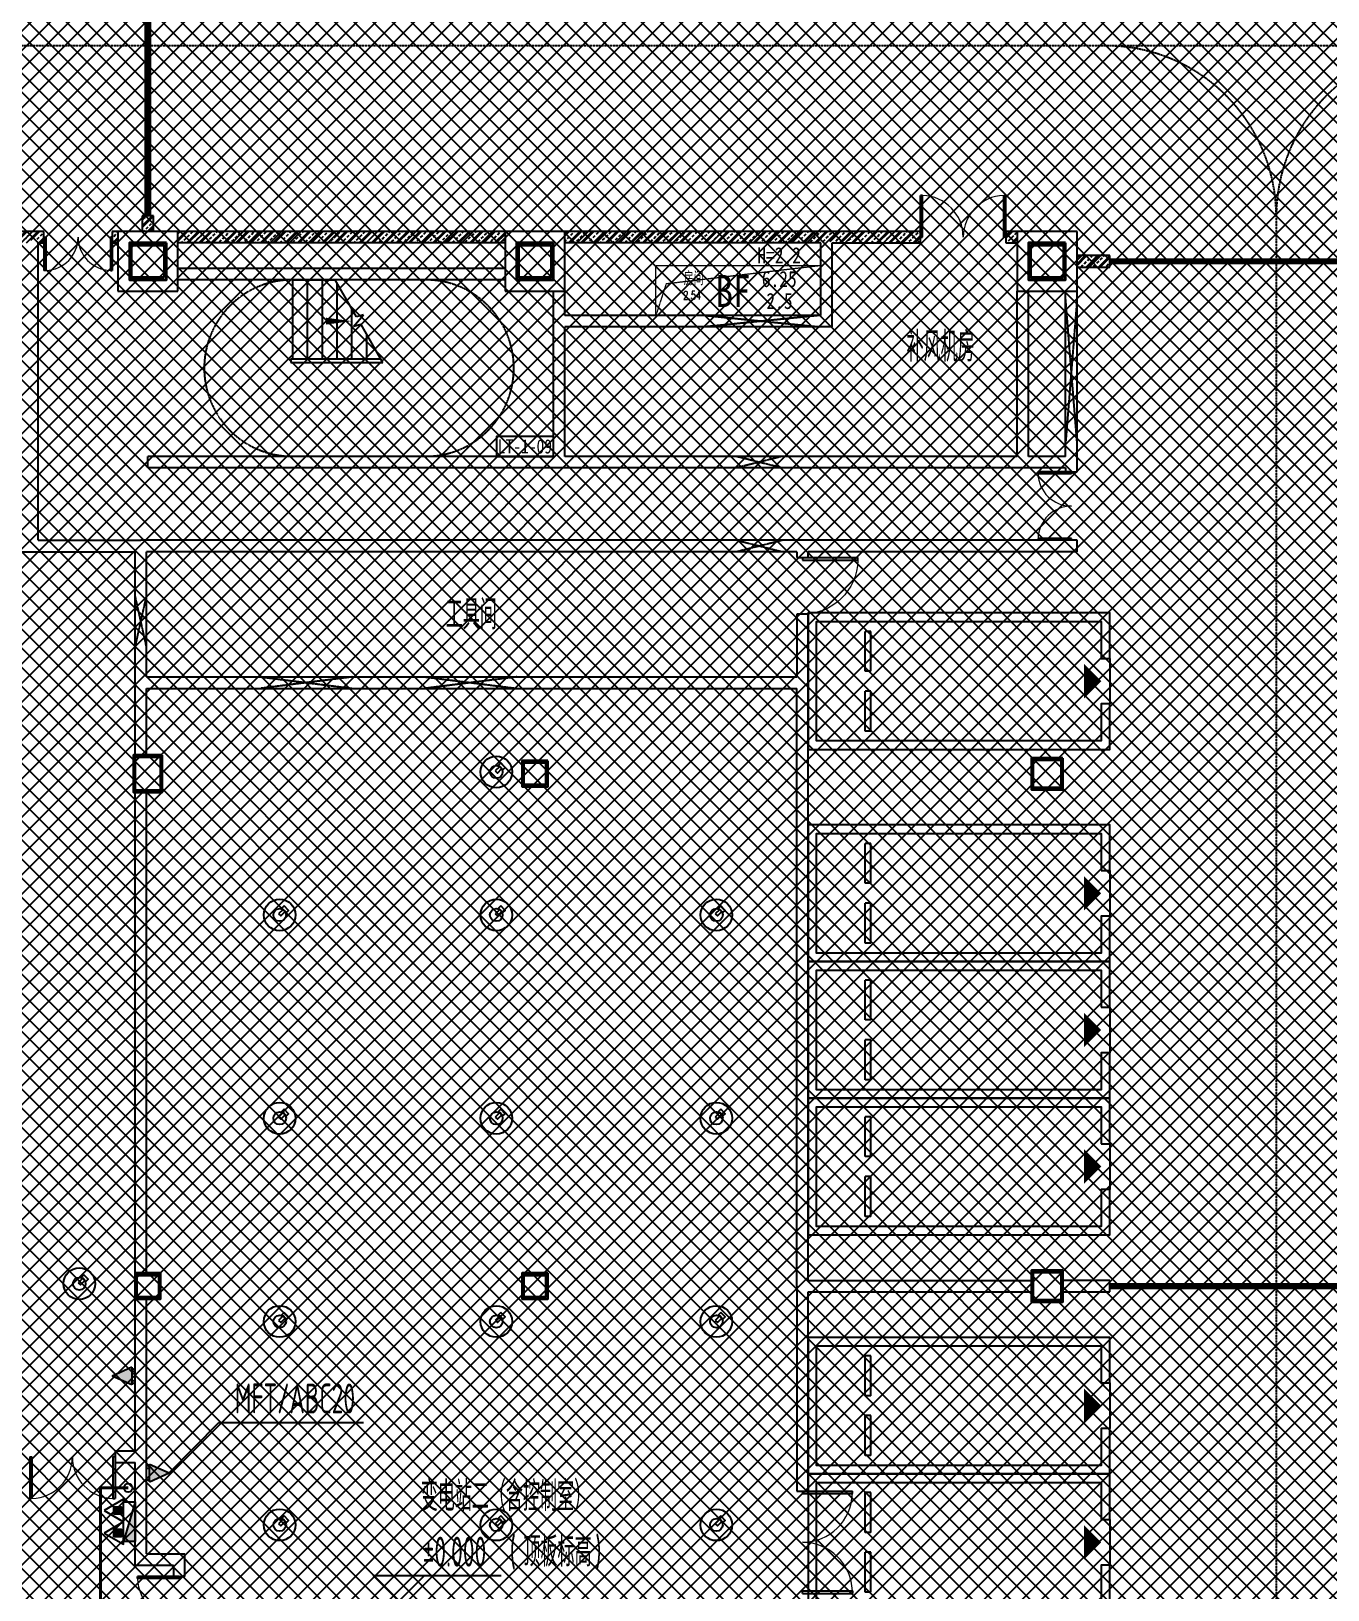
# Model space of a CAD drawing. Extents: x -2120532 to 1934524, y -1331911 to 424203.
# Drawn here: x -40459 to -17677, y -198595 to -171217 of the extents above; entities that cross this region are included whole.
import ezdxf
from ezdxf.enums import TextEntityAlignment as Align

# ---------------------------------------------------------------- set-up
doc = ezdxf.new("R2010")
doc.units = 0
doc.header["$LTSCALE"] = 10
doc.linetypes.add('__DASH', pattern=[0.35, 0.25, -0.1])
doc.linetypes.add('DASH', pattern=[0.35, 0.25, -0.1])
for name, color, linetype in [('00-停车位', 67, 'Continuous'), ('A-COLUMN', 8, 'Continuous'), ('A-DIM_SYMB', 3, 'Continuous'), ('A-ROOM_NAME', 23, 'Continuous'), ('A-STAIR', 3, 'Continuous'), ('A-WALL', 2, 'Continuous'), ('DIM_ELEV', 3, 'Continuous'), ('DOOR_FIRE', 8, 'Continuous'), ('PUB_HATCH', 8, 'Continuous'), ('SPACE', 7, 'Continuous'), ('SRC-03F$0$A-SYMB-NUMB-T', 4, 'Continuous'), ('SRC-03F$0$A-WALL', 7, 'Continuous'), ('STAIR', 2, 'Continuous'), ('W-EQUIP_消火栓', 7, 'Continuous'), ('W-EQUIP_灭火器', 7, 'Continuous'), ('W-PIPE-消防', 1, 'Continuous'), ('W-TWT_LEAD', 3, 'Continuous'), ('W-VPIPE-消防', 1, 'Continuous'), ('WINDOW', 8, 'Continuous'), ('消防', 1, 'Continuous'), ('画水辅助', 6, 'Continuous'), ('磐龙-图', 7, 'Continuous'), ('车行线', 4, 'Continuous')]:
    doc.layers.add(name, color=color, linetype=linetype)
doc.layers.add('HOLE', color=52, linetype='Continuous', lineweight=15)
doc.layers.add('钢柱', color=51, linetype='Continuous', lineweight=35)
doc.styles.add('8B2_01', font='simhei.ttf', dxfattribs={"width": 0.8})
doc.styles.add('8B2_02', font='tssdeng.shx', dxfattribs={"width": 0.6, "bigfont": 'TSSDCHN.shx'})
doc.styles.add('_TCH_SPACE', font='SIMPLEX', dxfattribs={"height": 5, "bigfont": 'GBCBIG'})
doc.styles.add('SRC-03F$0$ECADI-TXT', font='simplex.shx', dxfattribs={"bigfont": 'hztxt.shx'})
pattern_1 = [(45, (27.5, 1e-10), (-108.18734, 108.18734), []), (45, (55.78, 1e-10), (-108.18734, 108.18734), []), (45, (149.83, 1e-10), (-108.18734, 108.18734), [52.5, -30])]

# ---------------------------------------------------------------- blocks, each defined once
blk = doc.blocks.new('CFGR')
at = {"layer": '消防', "color": 1}
for points in [[(198503, -65968), (198474, -65968), (198474, -66028), (198503, -66028)], [(198519, -66058), (198519, -66028), (198459, -66028), (198459, -66058)]]:
    blk.add_lwpolyline(points, close=True, dxfattribs=at)
blk = doc.blocks.new('CFFR')
at = {"layer": '消防', "color": 1}
for radius in [150, 60]:
    blk.add_circle((198503, -65354), radius, dxfattribs=at)
at = {"layer": '消防', "color": 1, "rotation": 134.9999999997785}
blk.add_blockref('CFGR', (292209, -252353), dxfattribs=at)
blk = doc.blocks.new('42')
at = {"layer": '磐龙-图', "color": 1, "xscale": 1.850336657837033, "yscale": 1.850336657837033, "zscale": 1.850336657837033}
for p in [(-399584, -63302), (-403389, -65813), (-399584, -65813), (-395718, -65813), (-403389, -69384), (-399584, -69384), (-395718, -69384), (-406910, -72292), (-403389, -72955), (-399584, -72955), (-395718, -72955), (-403389, -76527), (-399584, -76527), (-395718, -76527)]:
    blk.add_blockref('CFFR', p, dxfattribs=at)
blk = doc.blocks.new('车位2400x5300')
at = {"layer": '00-停车位', "color": 251}
for p, q in [((-875, -1000), (-175, -1000)), ((-875, -1100), (-875, -1000)), ((-175, -1100), (-175, -1000)), ((175, -1000), (875, -1000)), ((175, -1100), (175, -1000)), ((875, -1100), (875, -1000)), ((-875, -1100), (-175, -1100)), ((175, -1100), (875, -1100)), ((400, -5300), (-400, -5300))]:
    blk.add_line(p, q, dxfattribs=at)
blk.add_lwpolyline([(400, -5150), (400, -5300), (1200, -5300), (1200, 0), (-1200, 0), (-1200, -5300), (-400, -5300), (-400, -5150), (-1050, -5150), (-1050, -150), (1050, -150), (1050, -5150), (400, -5150)], dxfattribs=at)
blk.add_lwpolyline([(0, -5150, 0, 600, 0), (0, -4850, 600, 600, 0)], format="xyseb", dxfattribs=at)
blk = doc.blocks.new('SRC-03F$0$ECADI-TAG-CODE')
at = {"layer": 'SRC-03F$0$A-SYMB-NUMB-T', "color": 1}
blk.add_lwpolyline([(3.41, 8.1), (13.41, 8.1), (13.41, 4.6), (3.41, 4.6)], close=True, dxfattribs=at)
at = {"layer": 'SRC-03F$0$A-SYMB-NUMB-T', "style": 'SRC-03F$0$ECADI-TXT', "width": 0.7}
blk.add_attdef('CODE', text='', height=2.5, dxfattribs=at).set_placement((8.41, 6.35), align=Align.MIDDLE_CENTER)
blk = doc.blocks.new('$DorLib2D$00000213')
at = {"color": 0, "linetype": 'DASH', "const_width": 0.02}
blk.add_lwpolyline([(0.5, 0), (-0.5, 0)], dxfattribs=at)
blk = doc.blocks.new('$DorLib2D$00000002')
for p, q in [((-0.5, 0), (-0.5, 0.4875)), ((-0.475, 0.4875), (-0.5, 0.4875)), ((-0.475, 0), (-0.475, 0.4875)), ((0.475, 0), (0.475, 0.4875)), ((0.475, 0.4875), (0.5, 0.4875)), ((0.5, 0), (0.5, 0.4875)), ((-0.5, 0), (-0.475, 0)), ((0.5, 0), (0.475, 0))]:
    blk.add_line(p, q)
at = {"lineweight": 13}
for centre, start, end in [((-0.4875, 0), 0, 88.53072), ((0.4875, 0), 91.46928, 180)]:
    blk.add_arc(centre, 0.4875, start, end, dxfattribs=at)
blk = doc.blocks.new('$DorLib2D$00000001')
for p, q in [((0.45, 0.975), (0.5, 0.975)), ((0.45, 0), (0.45, 0.975)), ((0.5, 0), (0.5, 0.975)), ((0.5, 0), (0.45, 0))]:
    blk.add_line(p, q)
at = {"lineweight": 13}
blk.add_arc((0.475, 0), 0.975, 91.4693, 180, dxfattribs=at)
blk = doc.blocks.new('$TwtSys$00000434')
for p, q in [((-0.5, 0.5), (-0.5, -0.5)), ((-0.5, -0.5), (0.5, 0.5)), ((0.5, 0.5), (-0.5, 0.5)), ((0.5, -0.5), (0.5, 0.5)), ((-0.5, -0.5), (0.5, -0.5))]:
    blk.add_line(p, q)
blk.add_solid([(0.5, -0.5), (0.5, 0.5), (-0.5, -0.5)])
blk = doc.blocks.new('$TwtSys$00000546')
h = blk.add_hatch()
h.set_pattern_fill('ANSI31', color=256, scale=200, style=0)
h.set_pattern_definition([(45, (-38543.802, -6670.83), (-17.67767, 17.67767), [])])
h.paths.add_polyline_path([(-65, 174), (65, 174), (65, 44), (-65, 44)])
for points in [[(0, 344), (-198, 0), (198, 0)], [(-65, 174), (65, 174), (65, 44), (-65, 44)]]:
    blk.add_lwpolyline(points, close=True)
blk = doc.blocks.new('$TWTSYS$00000547')
blk.add_hatch(color=256).paths.add_polyline_path([(-155, 0), (0, 346), (155, 0)])
for p, q in [((-155, 0), (0, 346)), ((155, 0), (0, 346)), ((155, 0), (-155, 0))]:
    blk.add_line(p, q)
for centre in [(-103, -26), (103, -26)]:
    blk.add_circle(centre, 25.7)
blk = doc.blocks.new('A$C1C3C0163')
h = blk.add_hatch()
h.set_pattern_fill('ANSI37', color=8, scale=150)
h.set_pattern_definition([(45, (-601697.23, -233886.27), (-168.3798, 168.3798), []), (135, (-601697.23, -233886.27), (-168.3798, -168.3798), [])])
h.paths.add_polyline_path([(-80300, 5300), (-80300, -9000), (-62000, -9000), (-62000, -64625), (-76750, -64625), (-76750, -62675), (-73875, -62675), (-73775, -57275), (-100380, -57275), (-100572, -124002), (-71150, -123999), (-71150, -126437), (-63509, -133383), (-65550, -135650), (-61611, -139196), (-83885, -163934), (-83885, -174096), (-119589, -213750), (-196450, -213750), (-196450, -207800), (-209700, -193450), (-209700, -169150), (-201700, -169149), (-201700, 5300), (-192675, 5300)])

msp = doc.modelspace()

# ---------------------------------------------------------------- hatches: boundary and pattern name
at = {"layer": 'PUB_HATCH'}
h = msp.add_hatch(dxfattribs=at)
h.set_pattern_fill('耐火砖', color=8, scale=50, style=0)
h.set_pattern_definition(pattern_1)
h.paths.add_polyline_path([(-38508.6, -174735.4), (-38308.6, -174735.4), (-38308.6, -174460.4), (-38508.6, -174460.4)])
h = msp.add_hatch(dxfattribs=at)
h.set_pattern_fill('耐火砖', color=8, scale=50, style=0)
h.set_pattern_definition(pattern_1)
h.paths.add_polyline_path([(-40433.6, -174735.4), (-43483.6, -174735.4), (-43483.6, -174935.4), (-40533.6, -174935.4), (-40433.6, -174868.7)])
h = msp.add_hatch(dxfattribs=at)
h.set_pattern_fill('耐火砖', color=8, scale=50, style=0)
h.set_pattern_definition(pattern_1)
h.paths.add_polyline_path([(-40333.6, -174935.4), (-40233.6, -174935.4), (-40233.6, -174735.4), (-40433.6, -174735.4), (-40433.6, -174868.7)])
h = msp.add_hatch(dxfattribs=at)
h.set_pattern_fill('耐火砖', color=8, scale=50, style=0)
h.set_pattern_definition(pattern_1)
h.paths.add_polyline_path([(-38933.6, -174935.4), (-38933.6, -174735.4), (-39033.6, -174735.4), (-39033.6, -174935.4)])
h = msp.add_hatch(dxfattribs=at)
h.set_pattern_fill('耐火砖', color=8, scale=50, style=0)
h.set_pattern_definition(pattern_1)
h.paths.add_polyline_path([(-37883.6, -174735.4), (-37883.6, -174935.4), (-32133.6, -174935.4), (-32133.6, -174735.4)])
h = msp.add_hatch(dxfattribs=at)
h.set_pattern_fill('耐火砖', color=8, scale=50, style=0)
h.set_pattern_definition(pattern_1)
h.paths.add_polyline_path([(-31083.6, -174735.4), (-31083.6, -174935.4), (-26583.6, -174935.4), (-26483.6, -174868.7), (-26483.6, -174735.4)])
h = msp.add_hatch(dxfattribs=at)
h.set_pattern_fill('耐火砖', color=8, scale=50, style=0)
h.set_pattern_definition(pattern_1)
h.paths.add_polyline_path([(-26383.6, -174935.4), (-24833.6, -174935.4), (-24833.6, -174735.4), (-26483.6, -174735.4), (-26483.6, -174868.7)])
h = msp.add_hatch(dxfattribs=at)
h.set_pattern_fill('耐火砖', color=8, scale=50, style=0)
h.set_pattern_definition(pattern_1)
h.paths.add_polyline_path([(-23133.6, -174935.4), (-23133.6, -174735.4), (-23333.6, -174735.4), (-23333.6, -174935.4)])
h = msp.add_hatch(dxfattribs=at)
h.set_pattern_fill('耐火砖', color=8, scale=50, style=0)
h.set_pattern_definition(pattern_1)
h.paths.add_polyline_path([(-22083.6, -175160.4), (-22083.6, -175360.4), (-21508.6, -175360.4), (-21508.6, -175160.4)])
at = {"layer": 'W-PIPE-消防'}
for points in [[(-39240.2, -196802.8), (-39240.2, -196776.5), (-39266.5, -196776.5)], [(-39240.2, -196802.8), (-39266.5, -196802.8), (-39266.5, -196776.5)]]:
    msp.add_hatch(color=256, dxfattribs=at).paths.add_polyline_path(points)

# ---------------------------------------------------------------- linework, layer by layer
at = {"color": 8, "linetype": 'DASH', "elevation": 2600}
for points in [[(-22083.6, -175924.1), (-22283.6, -178426.3)], [(-33529.5, -182560.4), (-31928.8, -182760.4)], [(-31928.8, -182560.4), (-33529.5, -182760.4)]]:
    msp.add_lwpolyline(points, dxfattribs=at)
at = {"color": 8, "linetype": 'DASH'}
for points in [[(-22083.6, -178426.3), (-22283.6, -175924.1)], [(-26609.7, -176210.4), (-28609.7, -176410.4)], [(-28609.7, -176210.4), (-26609.7, -176410.4)], [(-27258.2, -178685.4), (-28058.2, -178885.4)], [(-28058.2, -178685.4), (-27258.2, -178885.4)], [(-27258.2, -180160.4), (-28058.2, -180360.4)], [(-28058.2, -180160.4), (-27258.2, -180360.4)], [(-38433.6, -181122.2), (-38633.6, -182022.2)], [(-38433.6, -182022.2), (-38633.6, -181122.2)], [(-36419.4, -182560.4), (-34819.4, -182760.4)], [(-34819.4, -182560.4), (-36419.4, -182760.4)]]:
    msp.add_lwpolyline(points, dxfattribs=at)
at = {"layer": 'A-COLUMN', "color": 8}
for p, q in [((-37883.6, -174735.4), (-38933.6, -174735.4)), ((-38933.6, -174735.4), (-38933.6, -175785.4)), ((-37883.6, -174735.4), (-38933.6, -174735.4)), ((-38933.6, -174735.4), (-38933.6, -175785.4)), ((-37883.6, -175785.4), (-37883.6, -174735.4)), ((-37883.6, -175785.4), (-37883.6, -174735.4)), ((-31083.6, -174735.4), (-32133.6, -174735.4)), ((-32133.6, -174735.4), (-32133.6, -175785.4)), ((-31083.6, -174735.4), (-32133.6, -174735.4)), ((-32133.6, -174735.4), (-32133.6, -175785.4)), ((-31083.6, -175785.4), (-31083.6, -174735.4)), ((-31083.6, -175785.4), (-31083.6, -174735.4)), ((-22083.6, -174735.4), (-23133.6, -174735.4)), ((-23133.6, -174735.4), (-23133.6, -175785.4)), ((-22083.6, -174735.4), (-23133.6, -174735.4)), ((-23133.6, -174735.4), (-23133.6, -175785.4)), ((-22083.6, -175785.4), (-22083.6, -174735.4)), ((-22083.6, -175785.4), (-22083.6, -174735.4)), ((-38933.6, -175785.4), (-37883.6, -175785.4)), ((-38933.6, -175785.4), (-37883.6, -175785.4)), ((-32133.6, -175785.4), (-31083.6, -175785.4)), ((-32133.6, -175785.4), (-31083.6, -175785.4)), ((-23133.6, -175785.4), (-22083.6, -175785.4)), ((-23133.6, -175785.4), (-22083.6, -175785.4)), ((-38158.6, -183935.4), (-38658.6, -183935.4)), ((-38658.6, -183935.4), (-38658.6, -184585.4)), ((-38158.6, -184585.4), (-38158.6, -183935.4)), ((-31383.6, -184035.4), (-31833.6, -184035.4)), ((-31833.6, -184035.4), (-31833.6, -184485.4)), ((-31383.6, -184485.4), (-31383.6, -184035.4)), ((-22333.6, -183985.4), (-22883.6, -183985.4)), ((-22883.6, -183985.4), (-22883.6, -184535.4)), ((-22333.6, -184535.4), (-22333.6, -183985.4)), ((-31833.6, -184485.4), (-31383.6, -184485.4)), ((-38658.6, -184585.4), (-38158.6, -184585.4)), ((-22883.6, -184535.4), (-22333.6, -184535.4)), ((-22333.6, -192985.4), (-22883.6, -192985.4)), ((-22883.6, -192985.4), (-22883.6, -193535.4)), ((-22333.6, -193535.4), (-22333.6, -192985.4)), ((-38183.6, -193035.4), (-38633.6, -193035.4)), ((-38633.6, -193035.4), (-38633.6, -193485.4)), ((-38183.6, -193485.4), (-38183.6, -193035.4)), ((-31383.6, -193035.4), (-31833.6, -193035.4)), ((-31833.6, -193035.4), (-31833.6, -193485.4)), ((-31383.6, -193485.4), (-31383.6, -193035.4)), ((-38633.6, -193485.4), (-38183.6, -193485.4)), ((-31833.6, -193485.4), (-31383.6, -193485.4)), ((-22883.6, -193535.4), (-22333.6, -193535.4))]:
    msp.add_line(p, q, dxfattribs=at)
at = {"layer": 'A-DIM_SYMB', "color": 8}
msp.add_lwpolyline([(-35998.6, -176310.4, 0, 0, 0), (-34828.6, -176310.4, 0, 120, 0), (-35278.6, -176310.4, 0, 0, 0)], format="xyseb", dxfattribs=at)
at = {"layer": 'A-STAIR', "color": 8}
for p, q in [((-35868.6, -175585.4), (-35117.2, -175585.4)), ((-35868.6, -175585.4), (-35868.6, -176975.4)), ((-35608.6, -175585.4), (-35608.6, -176975.4)), ((-35348.6, -175585.4), (-35348.6, -176975.4)), ((-34743.5, -176232.6), (-35117.2, -175585.4)), ((-35088.6, -175634.9), (-35088.6, -176975.4)), ((-34828.6, -176085.2), (-34828.6, -176975.4)), ((-34794.1, -176405.9), (-34621.2, -176199.8)), ((-34621.2, -176199.8), (-34743.5, -176232.6)), ((-34663.7, -176370.9), (-34794.1, -176405.9)), ((-34280, -177035.4), (-34663.7, -176370.9)), ((-34568.6, -176535.6), (-34568.6, -176975.4)), ((-35898.6, -176975.4), (-34314.7, -176975.4)), ((-35898.6, -176975.4), (-35898.6, -177035.4)), ((-35898.6, -177035.4), (-34280, -177035.4)), ((-35868.6, -177035.4), (-34280, -177035.4))]:
    msp.add_line(p, q, dxfattribs=at)
at = {"layer": 'A-WALL', "color": 8}
for p, q in [((-38308.6, -174460.4), (-38508.6, -174460.4)), ((-38508.6, -174460.4), (-38508.6, -174735.4)), ((-38308.6, -174735.4), (-38308.6, -174460.4)), ((-40433.6, -174735.4), (-43483.6, -174735.4)), ((-40233.6, -174735.4), (-40433.6, -174735.4)), ((-40333.6, -180160.4), (-40333.6, -174935.4)), ((-40333.6, -174935.4), (-40233.6, -174935.4)), ((-40233.6, -174935.4), (-40233.6, -174735.4)), ((-38933.6, -174735.4), (-39033.6, -174735.4)), ((-39033.6, -174735.4), (-39033.6, -174935.4)), ((-39033.6, -174935.4), (-38933.6, -174935.4)), ((-32133.6, -174735.4), (-37883.6, -174735.4)), ((-32133.6, -174935.4), (-37883.6, -174935.4)), ((-26483.6, -174735.4), (-31083.6, -174735.4)), ((-26583.6, -174935.4), (-31083.6, -174935.4)), ((-26583.6, -176210.4), (-26583.6, -174935.4)), ((-24833.6, -174735.4), (-26483.6, -174735.4)), ((-26383.6, -174935.4), (-24833.6, -174935.4)), ((-26383.6, -176410.4), (-26383.6, -174935.4)), ((-24833.6, -174935.4), (-24833.6, -174735.4)), ((-23133.6, -174735.4), (-23333.6, -174735.4)), ((-23333.6, -174735.4), (-23333.6, -174935.4)), ((-23333.6, -174935.4), (-23133.6, -174935.4)), ((-21508.6, -175160.4), (-22083.6, -175160.4)), ((-21508.6, -175360.4), (-21508.6, -175160.4)), ((-32133.6, -175385.4), (-37883.6, -175385.4)), ((-22083.6, -175360.4), (-21508.6, -175360.4)), ((-32133.6, -175585.4), (-37883.6, -175585.4)), ((-31283.6, -176310.4), (-31283.6, -175785.4)), ((-31083.6, -176210.4), (-31083.6, -175785.4)), ((-23133.6, -178685.4), (-23133.6, -175785.4)), ((-22933.6, -178685.4), (-22933.6, -175785.4)), ((-22283.6, -178685.4), (-22283.6, -175785.4)), ((-22083.6, -178785.4), (-22083.6, -175785.4)), ((-31283.6, -178685.4), (-31283.6, -176310.4)), ((-26583.6, -176210.4), (-31083.6, -176210.4)), ((-31083.6, -178685.4), (-31083.6, -176410.4)), ((-26383.6, -176410.4), (-31083.6, -176410.4)), ((-31283.6, -178685.4), (-38408.6, -178685.4)), ((-38408.6, -178885.4), (-38408.6, -178685.4)), ((-23133.6, -178685.4), (-31083.6, -178685.4)), ((-22283.6, -178685.4), (-22933.6, -178685.4)), ((-31183.6, -178885.4), (-38408.6, -178885.4)), ((-23033.6, -178885.4), (-31183.6, -178885.4)), ((-22283.6, -178885.4), (-23033.6, -178885.4)), ((-22283.6, -178885.4), (-22283.6, -178960.4)), ((-22283.6, -178960.4), (-22083.6, -178960.4)), ((-22083.6, -178960.4), (-22083.6, -178785.4)), ((-45108.6, -180360.4), (-40433.6, -180360.4)), ((-40433.6, -180360.4), (-38633.6, -180360.4)), ((-40333.6, -180160.4), (-38533.6, -180160.4)), ((-38633.6, -182660.4), (-38633.6, -180360.4)), ((-26908.6, -180160.4), (-38533.6, -180160.4)), ((-27008.6, -180360.4), (-38433.6, -180360.4)), ((-38433.6, -182560.4), (-38433.6, -180360.4)), ((-27008.6, -180360.4), (-27008.6, -180460.4)), ((-22283.6, -180160.4), (-26908.6, -180160.4)), ((-22083.6, -180360.4), (-26808.6, -180360.4)), ((-26808.6, -180460.4), (-26808.6, -180360.4)), ((-22083.6, -180160.4), (-22283.6, -180160.4)), ((-22083.6, -180360.4), (-22083.6, -180160.4)), ((-27008.6, -180460.4), (-26808.6, -180460.4)), ((-26808.6, -181460.4), (-27008.6, -181460.4)), ((-27008.6, -181460.4), (-27008.6, -182560.4)), ((-26808.6, -182660.4), (-26808.6, -181460.4)), ((-38433.6, -182560.4), (-27008.6, -182560.4)), ((-38633.6, -183935.4), (-38633.6, -182660.4)), ((-38433.6, -182760.4), (-27008.6, -182760.4)), ((-38433.6, -183935.4), (-38433.6, -182760.4)), ((-27008.6, -193260.4), (-27008.6, -182760.4)), ((-26808.6, -193160.4), (-26808.6, -182660.4)), ((-38633.6, -193035.4), (-38633.6, -184585.4)), ((-38433.6, -193035.4), (-38433.6, -184585.4)), ((-27008.6, -193260.4), (-27008.6, -196860.4)), ((-26808.6, -193160.4), (-22883.6, -193160.4)), ((-21508.6, -193160.4), (-22333.6, -193160.4)), ((-21508.6, -193360.4), (-21508.6, -193160.4)), ((-38633.6, -196160.4), (-38633.6, -193485.4)), ((-38433.6, -196260.4), (-38433.6, -193485.4)), ((-26808.6, -193360.4), (-22883.6, -193360.4)), ((-26808.6, -196860.4), (-26808.6, -193360.4)), ((-22333.6, -193360.4), (-21508.6, -193360.4)), ((-38633.6, -196160.4), (-38983.6, -196160.4)), ((-38983.6, -196160.4), (-38983.6, -196360.4)), ((-38433.6, -197960.4), (-38433.6, -196260.4)), ((-38983.6, -196360.4), (-38633.6, -196360.4)), ((-38633.6, -198160.4), (-38633.6, -196360.4)), ((-27008.6, -196860.4), (-26808.6, -196860.4)), ((-38633.6, -198160.4), (-37958.6, -198160.4)), ((-38433.6, -197960.4), (-37758.6, -197960.4)), ((-37958.6, -198160.4), (-37958.6, -198360.4)), ((-37758.6, -198360.4), (-37758.6, -197960.4)), ((-37958.6, -198360.4), (-37758.6, -198360.4))]:
    msp.add_line(p, q, dxfattribs=at)
at = {"layer": 'DIM_ELEV', "color": 8}
for p, q in [((-33997.6, -198794.4), (-34447.6, -198344.4)), ((-34447.6, -198344.4), (-32201.7, -198344.4)), ((-33997.6, -198794.4), (-33547.6, -198344.4))]:
    msp.add_line(p, q, dxfattribs=at)
at = {"layer": 'HOLE', "color": 8, "linetype": 'DASH'}
for points in [[(-26583.6, -175335.4), (-26583.6, -176210.4), (-29483.6, -176210.4), (-29483.6, -175335.4), (-26583.6, -175335.4)], [(-26583.6, -175335.4), (-29304, -175657.5), (-29483.6, -176210.4)]]:
    msp.add_lwpolyline(points, dxfattribs=at)
at = {"layer": 'STAIR', "color": 8, "linetype": 'DASH'}
for centre, start, end in [((-35868.6, -177135.4), 90, 270), ((-33528.6, -177135.4), 270, 90)]:
    msp.add_arc(centre, 1550, start, end, dxfattribs=at)
at = {"layer": 'W-PIPE-消防', "ltscale": 1.5, "const_width": 52.5}
for points in [[(-38753.3, -196802.8), (-39240.2, -196802.8)], [(-39240.2, -215385.6), (-39240.2, -196802.8)]]:
    msp.add_lwpolyline(points, dxfattribs=at)
at = {"layer": 'W-TWT_LEAD'}
for p, q in [((-38035.8, -196542.3), (-37162.6, -195654)), ((-37162.6, -195654), (-34620.6, -195654))]:
    msp.add_line(p, q, dxfattribs=at)
at = {"layer": 'W-VPIPE-消防'}
msp.add_circle((-38753.3, -196802.8), 75, dxfattribs=at)
at = {"layer": '车行线', "color": 8, "linetype": '__DASH', "ltscale": 1.5}
for points in [[(81616.4, -174472.9), (81616.4, -219310.4, 0.4142136), (84616.4, -222310.4), (96166.4, -222310.4, 0.4142136), (99166.4, -219310.4), (99166.4, -174472.9, 0.4142136), (96166.4, -171472.9), (-83683.6, -171472.9, 0.4142136), (-86683.6, -174472.9), (-86683.6, -232210.4, 0.4142136), (-83683.6, -235210.4), (-73483.6, -235210.4)], [(-21583.6, -171472.9, -0.4142136), (-18583.6, -174472.9)], [(-15583.6, -171472.9, 0.4142136), (-18583.6, -174472.9)], [(-18583.6, -174472.9), (-18583.6, -293760.4, -0.4142136), (-21583.6, -296760.4), (-67483.6, -296760.4, -0.4142136), (-70483.6, -293760.4), (-70483.6, -174472.9)]]:
    msp.add_lwpolyline(points, format="xyb", dxfattribs=at)
at = {"layer": '钢柱', "color": 8, "lineweight": 35}
for points in [[(-38083.6, -174935.4), (-38733.6, -174935.4), (-38733.6, -175585.4), (-38083.6, -175585.4)], [(-31283.6, -174935.4), (-31933.6, -174935.4), (-31933.6, -175585.4), (-31283.6, -175585.4)], [(-22283.6, -174935.4), (-22933.6, -174935.4), (-22933.6, -175585.4), (-22283.6, -175585.4)], [(-38123.6, -175545.4), (-38693.6, -175545.4), (-38693.6, -174975.4), (-38123.6, -174975.4)], [(-31323.6, -175545.4), (-31893.6, -175545.4), (-31893.6, -174975.4), (-31323.6, -174975.4)], [(-22323.6, -175545.4), (-22893.6, -175545.4), (-22893.6, -174975.4), (-22323.6, -174975.4)], [(-38158.6, -183935.4), (-38658.6, -183935.4), (-38658.6, -184585.4), (-38158.6, -184585.4)], [(-38188.6, -184555.4), (-38628.6, -184555.4), (-38628.6, -183965.4), (-38188.6, -183965.4)], [(-31383.6, -184035.4), (-31833.6, -184035.4), (-31833.6, -184485.4), (-31383.6, -184485.4)], [(-31413.6, -184455.4), (-31803.6, -184455.4), (-31803.6, -184065.4), (-31413.6, -184065.4)], [(-22333.6, -183985.4), (-22883.6, -183985.4), (-22883.6, -184535.4), (-22333.6, -184535.4)], [(-22363.6, -184505.4), (-22853.6, -184505.4), (-22853.6, -184015.4), (-22363.6, -184015.4)], [(-22333.6, -192985.4), (-22883.6, -192985.4), (-22883.6, -193535.4), (-22333.6, -193535.4)], [(-38183.6, -193035.4), (-38633.6, -193035.4), (-38633.6, -193485.4), (-38183.6, -193485.4)], [(-38213.6, -193455.4), (-38603.6, -193455.4), (-38603.6, -193065.4), (-38213.6, -193065.4)], [(-31383.6, -193035.4), (-31833.6, -193035.4), (-31833.6, -193485.4), (-31383.6, -193485.4)], [(-31413.6, -193455.4), (-31803.6, -193455.4), (-31803.6, -193065.4), (-31413.6, -193065.4)], [(-22363.6, -193505.4), (-22853.6, -193505.4), (-22853.6, -193015.4), (-22363.6, -193015.4)]]:
    msp.add_lwpolyline(points, close=True, dxfattribs=at)

# ---------------------------------------------------------------- block references
at = {"layer": '00-停车位', "color": 8, "rotation": 90}
for p in [(-26808.6, -182635.4), (-26808.6, -186360.4), (-26808.6, -188760.4), (-26808.6, -191160.4), (-26808.6, -195360.4), (-26808.6, -197760.4)]:
    msp.add_blockref('车位2400x5300', p, dxfattribs=at)
at = {"layer": 'DOOR_FIRE', "color": 8, "zscale": 200}
for name, p, xscale, yscale, rotation in [('$DorLib2D$00000213', (-38408.6, -171485.4), 5950, 5950, 90), ('$DorLib2D$00000002', (-24083.6, -174835.4), -1500, -1500, 180), ('$DorLib2D$00000002', (-39633.6, -174835.4), 1200, 1200, 180.0000000000024), ('$DorLib2D$00000213', (-18758.6, -175260.4), -5500, -5500, 180), ('$DorLib2D$00000002', (-22183.6, -179560.4), 1200, 1200, 90.00000000000014), ('$DorLib2D$00000002', (-26908.6, -197760.4), -1800, -1800, 90), ('$DorLib2D$00000002', (-37858.6, -199110.4), 1500, 1500, 90)]:
    msp.add_blockref(name, p, dxfattribs=dict(at, xscale=xscale, yscale=yscale, rotation=rotation))
for name, p, xscale, yscale in [('$DorLib2D$00000213', (-18758.6, -193260.4), 5500, 5500), ('$DorLib2D$00000002', (-39733.6, -196260.4), -1500, -1500)]:
    msp.add_blockref(name, p, dxfattribs=dict(at, xscale=xscale, yscale=yscale))
at = {"layer": 'SRC-03F$0$A-WALL', "color": 8}
ref = msp.add_blockref('SRC-03F$0$ECADI-TAG-CODE', (-30942.8, -179145.4), dxfattribs=dict(at, xscale=-100, yscale=100, zscale=100))
ref.add_attrib('CODE', 'LT-1-09', dxfattribs={"layer": 'SRC-03F$0$A-SYMB-NUMB-T', "height": 250, "style": '8B2_01', "width": 0.8}).set_placement((-31783.6, -178510.4), align=Align.MIDDLE_CENTER)
at = {"layer": 'W-EQUIP_消火栓', "xscale": 700, "yscale": -200, "zscale": 700, "rotation": 269.9999999999923}
msp.add_blockref('$TwtSys$00000434', (-38733.6, -197398.5), dxfattribs=at)
at = {"layer": 'W-EQUIP_灭火器'}
for name, p, rotation in [('$TWTSYS$00000547', (-38692.4, -194840), 90.0000000000076), ('$TWTSYS$00000547', (-38382.2, -196542.3), 270.0000000000076), ('$TwtSys$00000546', (-38833.6, -197200.1), 89.99999999999235), ('$TwtSys$00000546', (-38833.6, -197596.9), 89.99999999999235)]:
    msp.add_blockref(name, p, dxfattribs=dict(at, rotation=rotation))
at = {"layer": 'WINDOW', "color": 8, "xscale": 1000, "yscale": -1000, "zscale": 1000, "rotation": 90}
msp.add_blockref('$DorLib2D$00000001', (-26908.6, -180960.4), dxfattribs=at)
at = {"layer": '画水辅助'}
msp.add_blockref('A$C1C3C0163', (106241.4, -167810.4), dxfattribs=at)
at = {"layer": '画水辅助', "color": 4}
msp.add_blockref('42', (0, 0), dxfattribs=at)

# ---------------------------------------------------------------- texts
at = {"layer": 'A-ROOM_NAME', "color": 8}
for s, height, style, width, p in [('H=2.2', 281.65, '8B2_01', 0.8, (-27700.8, -175294.1)), ('6.25', 281.65, '8B2_01', 0.8, (-27621.7, -175711.8)), ('BF', 563.29, '8B2_01', 0.8, (-28434.2, -176063.2)), ('2.5', 281.65, '8B2_01', 0.8, (-27541.3, -176096.9)), ('补风机房', 525, '8B2_02', 0.6, (-25079.2, -177022.5)), ('工具间', 525, '8B2_02', 0.6, (-33176, -181726.4)), ('变电站二（含控制室）', 525, '8B2_02', 0.6, (-33613.8, -197212.7))]:
    msp.add_text(s, height=height, dxfattribs=dict(at, style=style, width=width)).set_placement(p)
at = {"layer": 'DIM_ELEV', "color": 8, "style": '8B2_02', "width": 0.6}
for s, p in [('%%P0.000', (-33579.4, -198186.9)), ('(', (-32051.7, -198186.9)), ('顶板标高', (-31809.4, -198186.9)), (')', (-30549.4, -198186.9))]:
    msp.add_text(s, height=525, dxfattribs=at).set_placement(p)
at = {"layer": 'SPACE', "color": 8, "style": '_TCH_SPACE'}
msp.add_text('房间', height=241.13, dxfattribs=at).set_placement((-28993.7, -175681.9))
at = {"layer": 'SPACE', "color": 8, "style": '_TCH_SPACE', "width": 0.705882}
msp.add_text('2.54', height=148.75, dxfattribs=at).set_placement((-29003.2, -175931.3))
at = {"layer": 'W-TWT_LEAD', "color": 7, "style": '8B2_02', "width": 0.6}
msp.add_text('MFT/ABC20', height=525, dxfattribs=at).set_placement((-36882.1, -195496.5))

doc.saveas('drawing.dxf')
